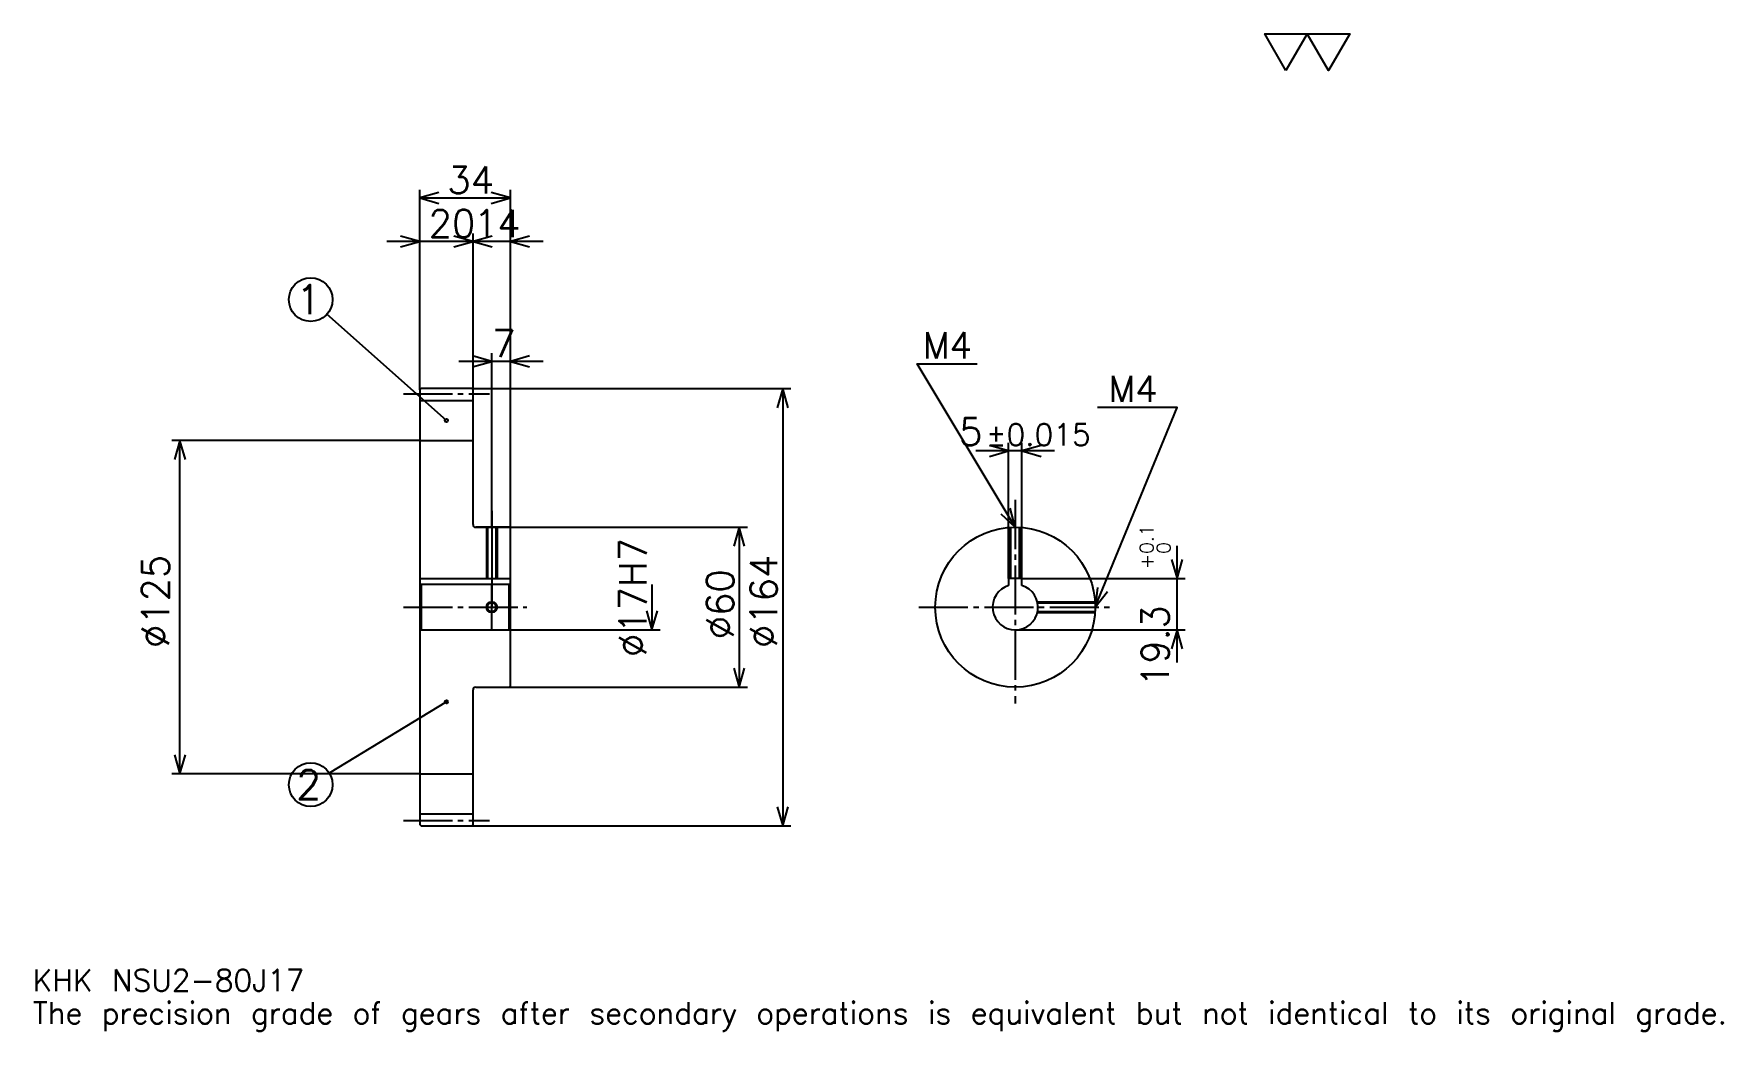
# Model space of a CAD drawing. Extents: x 21 to 654, y 7 to 382.
import ezdxf

# ---------------------------------------------------------------- set-up
doc = ezdxf.new("R2010")
doc.units = 0
doc.linetypes.add('DASHDOT', pattern=[24.521738, 18.391304, -2.043478, 2.043478, -2.043478])
doc.layers.get('0').update_dxf_attribs({"linetype": 'CONTINUOUS'})
doc.layers.add('DASHDOT', color=6, linetype='DASHDOT')
doc.styles.add('KANJI', font='TXT', dxfattribs={"bigfont": 'BIGFONT'})

msp = doc.modelspace()

# ---------------------------------------------------------------- linework, layer by layer
at = {"color": 5}
for p, q in [((165.521729, 248.543488), (165.521729, 323.130432)), ((165.521729, 320.065216), (199.521729, 320.065216)), ((199.521729, 248.543488), (199.521729, 323.130432)), ((185.521729, 248.543488), (185.521729, 306.782623)), ((197.782593, 303.717407), (153.260864, 303.717407)), ((211.782593, 303.717407), (173.260864, 303.717407)), ((175.521729, 236.543488), (130.75235, 276.472412)), ((192.521729, 248.543488), (192.521729, 261.826111)), ((211.782593, 258.760864), (180.260864, 258.760864)), ((165.521729, 248.043488), (165.521729, 248.543488)), ((185.021729, 248.543488), (199.521729, 248.543488)), ((185.521729, 248.043488), (185.521729, 248.543488)), ((192.521729, 196.543488), (192.521729, 248.543488)), ((192.521729, 196.543488), (192.521729, 248.543488)), ((199.521729, 248.543488), (304.760864, 248.543488)), ((199.521729, 196.043488), (199.521729, 248.543488)), ((301.695648, 248.543488), (301.695648, 84.543488)), ((165.521729, 229.043488), (72.543472, 229.043488)), ((75.608688, 104.043488), (75.608688, 229.043488)), ((386.413025, 177.343491), (386.413025, 228.217407)), ((391.413025, 177.343491), (391.413025, 228.217407)), ((403.673889, 225.152191), (374.152161, 225.152191)), ((186.521729, 196.543488), (199.521729, 196.543488)), ((199.521729, 196.543488), (288.413025, 196.543488)), ((285.347809, 196.543488), (285.347809, 136.543488)), ((449.565216, 145.782623), (449.565216, 189.604355)), ((252.652161, 175.043488), (252.652161, 158.043488)), ((391.413025, 177.343491), (452.630432, 177.343491)), ((199.521729, 158.043488), (255.717377, 158.043488)), ((388.913025, 158.043488), (452.630432, 158.043488)), ((186.521729, 136.543488), (199.521729, 136.543488)), ((199.521729, 136.543488), (288.413025, 136.543488)), ((175.521729, 131.043488), (131.627869, 104.234474)), ((165.521729, 104.043488), (72.543472, 104.043488)), ((185.021729, 84.543488), (199.521729, 84.543488)), ((199.521729, 84.543488), (304.760864, 84.543488))]:
    msp.add_line(p, q, dxfattribs=at)
at = {"color": 4}
for p, q in [((165.521729, 244.043488), (185.521729, 244.043488)), ((165.521729, 229.043488), (185.521729, 229.043488)), ((165.521729, 177.343491), (199.521729, 177.343491)), ((166.021729, 175.043488), (166.021729, 158.043488)), ((199.021729, 175.043488), (199.521729, 175.543488)), ((199.021729, 158.043488), (199.521729, 157.543488)), ((165.521729, 104.043488), (185.521729, 104.043488)), ((165.521729, 89.043488), (185.521729, 89.043488))]:
    msp.add_line(p, q, dxfattribs=at)
at = {"color": 7}
msp.add_lwpolyline([(490.434784, 367.82608), (482.46521, 381.639984), (514.343506, 381.639984), (506.373901, 367.82608), (498.404358, 381.639984), (490.434784, 367.82608)], dxfattribs=at)
at = {"color": 5}
for points in [[(172.673904, 322.108704), (165.521729, 320.065216), (172.673904, 318.021729)], [(192.369553, 318.021729), (199.521729, 320.065216), (192.369553, 322.108704)], [(158.369553, 301.67395), (165.521729, 303.717407), (158.369553, 305.760864)], [(178.369553, 301.67395), (185.521729, 303.717407), (178.369553, 305.760864)], [(192.673904, 305.760864), (185.521729, 303.717407), (192.673904, 301.67395)], [(206.673904, 305.760864), (199.521729, 303.717407), (206.673904, 301.67395)], [(185.369553, 256.717407), (192.521729, 258.760864), (185.369553, 260.804352)], [(206.673904, 260.804352), (199.521729, 258.760864), (206.673904, 256.717407)], [(388.913025, 196.543488), (352.130432, 257.847839), (374.608704, 257.847839)], [(303.739136, 241.391312), (301.695648, 248.543488), (299.652161, 241.391312)], [(418.913025, 166.543488), (449.565216, 241.5), (419.730408, 241.5)], [(77.652168, 221.891312), (75.608688, 229.043488), (73.565208, 221.891312)], [(379.260864, 223.108704), (386.413025, 225.152191), (379.260864, 227.195663)], [(398.565216, 227.195663), (391.413025, 225.152191), (398.565216, 223.108704)], [(383.481018, 201.625061), (388.913025, 196.543488), (386.985535, 203.727783)], [(287.391296, 189.391312), (285.347809, 196.543488), (283.304321, 189.391312)], [(447.521729, 184.495667), (449.565216, 177.343491), (451.608704, 184.495667)], [(419.72876, 173.936996), (418.913025, 166.543488), (423.511627, 172.39006)], [(250.608673, 165.195663), (252.652161, 158.043488), (254.695648, 165.195663)], [(451.608704, 150.891312), (449.565216, 158.043488), (447.521729, 150.891312)], [(283.304321, 143.695663), (285.347809, 136.543488), (287.391296, 143.695663)], [(73.565208, 111.195663), (75.608688, 104.043488), (77.652168, 111.195663)], [(299.652161, 91.695663), (301.695648, 84.543488), (303.739136, 91.695663)]]:
    msp.add_lwpolyline(points, dxfattribs=at)
at = {"color": 4}
for points in [[(185.521729, 197.543488), (185.521729, 248.043488), (185.021729, 248.543488), (166.021729, 248.543488), (165.521729, 248.043488), (165.521729, 157.543488)], [(186.521729, 136.543488), (199.021729, 136.543488), (199.521729, 137.043488), (199.521729, 196.043488), (199.021729, 196.543488), (186.521729, 196.543488)], [(190.521729, 196.543488), (190.521729, 177.343491)], [(190.901733, 196.543488), (190.901733, 177.343491)], [(194.141724, 196.543488), (194.141724, 177.343491)], [(194.521729, 196.543488), (194.521729, 177.343491)], [(386.913025, 177.343491), (386.913025, 196.476746)], [(387.29303, 177.343491), (387.29303, 196.49971)], [(390.53302, 177.343491), (390.53302, 196.49971)], [(390.913025, 177.343491), (390.913025, 196.476746)], [(165.521729, 157.543488), (166.021729, 158.043488), (199.021729, 158.043488), (199.021729, 175.043488), (166.021729, 175.043488), (165.521729, 175.543488)], [(391.413025, 174.667526), (391.413025, 177.343491), (386.413025, 177.343491), (386.413025, 174.667526)], [(397.174377, 168.543488), (418.846313, 168.543488)], [(397.257233, 168.163483), (418.869263, 168.163483)], [(397.257233, 164.923492), (418.869263, 164.923492)], [(397.174377, 164.543488), (418.846313, 164.543488)], [(165.521729, 157.543488), (165.521729, 85.043488), (166.021729, 84.543488), (185.021729, 84.543488), (185.521729, 85.043488), (185.521729, 135.543488)]]:
    msp.add_lwpolyline(points, dxfattribs=at)
at = {"color": 5}
for centre, radius in [((124.652161, 281.913055), 8.173913), ((175.521729, 236.543488), 0.613044), ((175.521729, 131.043488), 0.613044), ((124.652161, 99.973923), 8.173913)]:
    msp.add_circle(centre, radius, dxfattribs=at)
at = {"color": 4}
for centre, radius in [((388.913025, 166.543488), 30), ((192.521729, 166.543488), 1.62)]:
    msp.add_circle(centre, radius, dxfattribs=at)
at = {"color": 7}
msp.add_circle((192.521729, 166.543488), 2, dxfattribs=at)
at = {"color": 4}
for centre, radius, start, end in [((186.521729, 197.543488), 1, 180, 270), ((388.913025, 166.543488), 8.5, 107.104634835, 72.895365165), ((186.521729, 135.543488), 1, 90, 180)]:
    msp.add_arc(centre, radius, start, end, dxfattribs=at)
at = {"layer": 'DASHDOT', "color": 7}
for p, q in [((159.391296, 246.543488), (191.652161, 246.543488)), ((388.913025, 206.76088), (388.913025, 130.413055)), ((192.521729, 196.543488), (192.521729, 166.543488)), ((159.391296, 166.543488), (205.652161, 166.543488)), ((352.782593, 166.543488), (425.043457, 166.543488)), ((159.391296, 86.543488), (191.652161, 86.543488))]:
    msp.add_line(p, q, dxfattribs=at)
for points in [[(192.521729, 202.67392), (192.521729, 171.213058)], [(192.521729, 158.413055), (192.521729, 174.67392)], [(184.391296, 166.543488), (200.652161, 166.543488)]]:
    msp.add_lwpolyline(points, dxfattribs=at)

# ---------------------------------------------------------------- texts
at = {"color": 7, "style": 'KANJI'}
for s, height, p in [('34', 10.217391, (175.880432, 321.700012)), ('20', 10.217391, (168.880417, 305.352173)), ('14', 10.217391, (185.880432, 305.352173)), ('1', 10.898551, (119.202888, 276.463776)), ('7', 10.217391, (192.70108, 260.39566)), ('M4', 9.808696, (354.173889, 259.891296)), ('M4', 9.808696, (423.817383, 243.543488)), ('5', 10.217391, (367.822327, 227.195663)), ('%%p0.015', 8.173913, (377.936279, 227.195663)), ('2', 10.898551, (119.202888, 94.524651)), ('KHK NSU2-80J17', 8.173913, (20.434782, 22.47826)), ('The precision grade of gears after secondary operations is equivalent but not identical to its original grade.', 8.173913, (20.434782, 10.217391))]:
    msp.add_text(s, height=height, dxfattribs=at).set_placement(p)
for s, height, p in [('%%c17H7', 10.217391, (250.608673, 147.896744)), ('0.1', 5.108696, (440.778259, 186.576691)), ('0', 5.108696, (447.113037, 186.576691)), ('%%c125', 10.217391, (71.521729, 151.217407)), ('%%c164', 10.217391, (299.652161, 151.217407)), ('+', 5.108696, (440.778259, 180.854965)), ('%%c60', 10.217391, (283.304321, 154.538055)), ('19.3', 10.217391, (446.5, 136.630035))]:
    msp.add_text(s, height=height, rotation=90, dxfattribs=at).set_placement(p)

doc.saveas('drawing.dxf')
